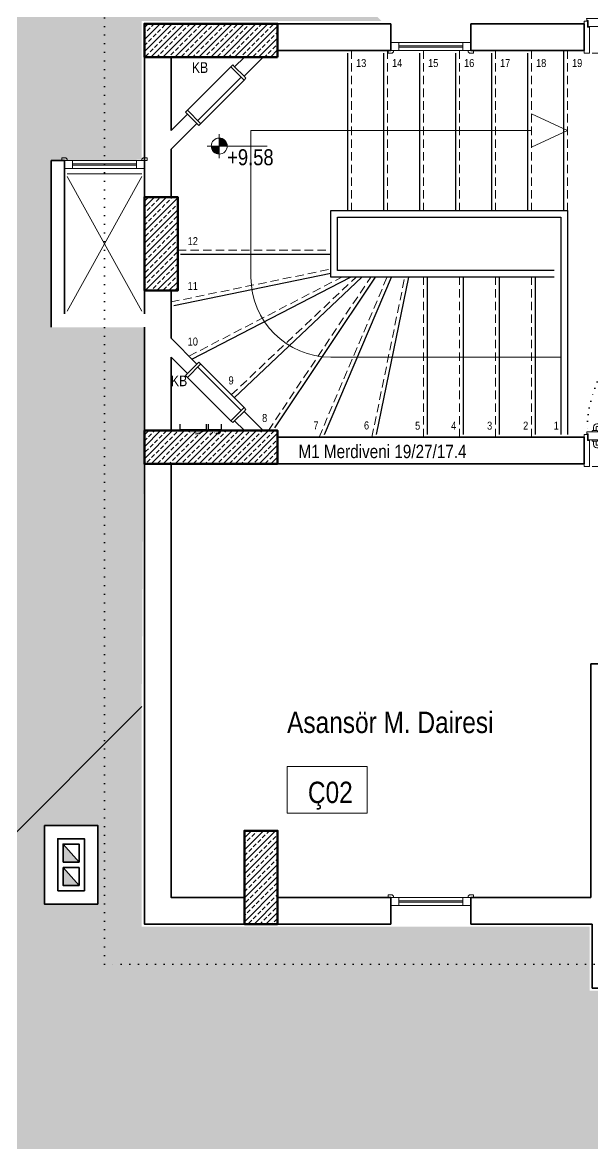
# Model space of a CAD drawing. Header units: millimetres. Extents: x 1811019 to 3717122, y -501178 to -243171.
# Drawn here: x 1869296 to 1869724, y -245666 to -244825 of the extents above; entities that cross this region are included whole.
import ezdxf
from ezdxf.enums import TextEntityAlignment as Align

# ---------------------------------------------------------------- set-up
doc = ezdxf.new("R2010")
doc.units = ezdxf.units.MM
for name, pattern in [('DOT', [0.25, 0, -0.25]), ('izdüşüm arka', [3.175, 0, -3.175]), ('izdüşüm ön', [9.525, 6.35, -3.175])]:
    doc.linetypes.add(name, pattern=pattern)
for name, color, linetype, lineweight in [('a_ba', 6, 'Continuous', 50), ('a_doğrama', 251, 'Continuous', 20), ('a_duvar', 255, 'Continuous', 35), ('a_görünüş', 32, 'Continuous', 25), ('a_görünüş_ince', 8, 'Continuous', 20), ('a_hatch_ba', 252, 'Continuous', 13), ('a_hatch_misc', 251, 'Continuous', 15), ('a_izdüşüm_arka', 255, 'izdüşüm arka', 30), ('a_izdüşüm_ön', 6, 'izdüşüm ön', 9), ('a_not_kot', 251, 'Continuous', 13), ('a_not_mahal', 253, 'Continuous', 5), ('a_not_misc', 144, 'Continuous', 5), ('a_not_text', 7, 'Continuous', 13)]:
    doc.layers.add(name, color=color, linetype=linetype, lineweight=lineweight)
for name, color, linetype in [('Kuvvetli Akım Tavası', 2, 'Continuous'), ('Text Layer', 4, 'Continuous'), ('Zayıf Akım Tavası', 3, 'Continuous')]:
    doc.layers.add(name, color=color, linetype=linetype)
doc.styles.get("Standard").update_dxf_attribs({"font": 'ARIALN.TTF'})

# ---------------------------------------------------------------- blocks, each defined once
blk = doc.blocks.new('baca_şönt')
at = {"layer": 'a_duvar'}
h = blk.add_hatch(color=256, dxfattribs=at)
h.dxf.hatch_style = 1
h.paths.add_polyline_path([(21.5, -5), (21.5, -17), (35, -17)])
h.paths.add_polyline_path([(4, -5), (4, -17), (17.5, -17)])
for p, q in [((4, -5), (17.5, -17)), ((17.5, -5), (17.5, -17)), ((21.5, -5), (21.5, -17)), ((21.5, -5), (35, -17))]:
    blk.add_line(p, q, dxfattribs=at)
blk.add_lwpolyline([(0, -21), (39, -21), (39, -1), (0, -1)], close=True, dxfattribs=at)
for points in [[(17.5, -5), (4, -5), (4, -17), (17.5, -17)], [(21.5, -17), (35, -17), (35, -5), (21.5, -5)]]:
    blk.add_lwpolyline(points, dxfattribs=at)
blk = doc.blocks.new('K1')
at = {"layer": 'a_doğrama', "color": 251}
for points in [[(-17.5, -2.5), (-22, -2.5), (-22, 0), (2, 0), (2, -4), (-17.5, -4), (-17.5, -2.5)], [(-27.5, -93.1), (-25, -93.1)], [(-17.5, -97.5), (-22, -97.5), (-22, -100), (2, -100), (2, -96), (-17.5, -96), (-17.5, -97.5)], [(-14.5, -93.1), (-17, -93.1)]]:
    blk.add_lwpolyline(points, dxfattribs=at)
blk.add_lwpolyline([(-18, -14), (-18, -4), (-18, -3), (-22.5, -3), (-22.5, -2.5), (-22.5, -2), (-24, -2), (-24, -2.5), (-24, -12.5), (-24, -88), (-24, -97.5), (-24, -98), (-22.5, -98), (-22.5, -97.5), (-22.5, -97), (-18, -97), (-18, -96), (-18, -86.5)], close=True, dxfattribs=at)
for points in [[(-25, -91.1), (-27.5, -91.1, -0.414214), (-28, -90.6), (-28, -82.1), (-30, -82.1), (-30, -90.6)], [(-17, -91.1), (-14.5, -91.1, 0.414214), (-14, -90.6), (-14, -82.1), (-12, -82.1), (-12, -90.6)], [(-24, -94.1), (-24.5, -94.1, -0.414214), (-25, -93.6), (-25, -90.6, -0.414214), (-24.5, -90.1), (-24, -90.1)], [(-18, -94.1), (-17.5, -94.1, 0.414214), (-17, -93.6), (-17, -90.6, 0.414214), (-17.5, -90.1), (-18, -90.1)]]:
    blk.add_lwpolyline(points, format="xyb", dxfattribs=at)
for centre, start, end in [((-27.5, -90.6), 180, 270), ((-14.5, -90.6), 270, 0)]:
    blk.add_arc(centre, 2.5, start, end, dxfattribs=at)
at = {"layer": 'a_görünüş_ince', "color": 251}
blk.add_line((2, -6), (2, -94), dxfattribs=at)
at = {"layer": 'a_izdüşüm_arka', "color": 251, "linetype": 'DOT', "ltscale": 20}
blk.add_line((-24, -2), (-120, -2), dxfattribs=at)
blk.add_arc((-24, -2), 96, 180, 270, dxfattribs=at)
blk = doc.blocks.new('M1')
at = {"layer": 'a_doğrama', "linetype": 'Continuous'}
for p, q in [((-24, 6), (-30, 6)), ((-30, 0), (-30, 6)), ((-24, 0), (-30, 0)), ((-24, 0), (-24, 6)), ((30, 6), (24, 6)), ((24, 6), (24, 0)), ((30, 0), (30, 6)), ((30, 0), (24, 0))]:
    blk.add_line(p, q, dxfattribs=at)
at = {"layer": 'a_doğrama'}
for p, q in [((24, 3.5), (-24, 3.5)), ((24, 2.5), (-24, 2.5))]:
    blk.add_line(p, q, dxfattribs=at)
for points in [[(-28, -1), (-28, 0), (-32, 0), (-32, -2), (-29, -2)], [(28, -1), (28, 0), (32, 0), (32, -2), (29, -2)]]:
    blk.add_lwpolyline(points, close=True, dxfattribs=at)
at = {"layer": 'a_görünüş_ince'}
for p, q in [((24, 6), (-24, 6)), ((-24, 0), (24, 0))]:
    blk.add_line(p, q, dxfattribs=at)
blk = doc.blocks.new('sembol_kot')
at = {"layer": 'a_not_kot'}
for points in [[(0, 10), (0, 0), (10, 0, 0.414214)], [(0, 0), (-10, 0, 0.414214), (0, -10)]]:
    blk.add_hatch(color=256, dxfattribs=at).paths.add_polyline_path(points)
for p, q in [((0, 15), (0, -15)), ((-15, 0), (60, 0))]:
    blk.add_line(p, q, dxfattribs=at)
blk.add_circle((0, 0), 10, dxfattribs=at)
blk = doc.blocks.new('kb')
at = {"layer": 'a_doğrama'}
blk.add_line((10.91, -41.26), (12.32, -42.68), dxfattribs=at)
for points in [[(44.85, -7.32), (46.26, -5.91)], [(44.85, -7.32), (54.75, -17.22)], [(47.68, -7.32), (46.26, -5.91)], [(52.63, -15.1), (20.1, -47.63)], [(54.75, -14.39), (56.16, -15.81)], [(56.16, -15.81), (54.75, -17.22)], [(54.75, -17.22), (20.81, -51.16)], [(10.91, -41.26), (12.32, -39.85)], [(10.91, -41.26), (20.81, -51.16)], [(12.32, -39.85), (22.22, -49.75)]]:
    blk.add_lwpolyline(points, dxfattribs=at)
at = {"layer": 'a_duvar'}
for points in [[(55, 0), (47.68, -7.32)], [(69.14, 0), (54.75, -14.39)], [(47.68, -7.32), (54.75, -14.39)], [(12.32, -42.68), (0, -55)], [(19.39, -49.75), (0, -69.14)], [(12.32, -42.68), (19.39, -49.75)]]:
    blk.add_lwpolyline(points, dxfattribs=at)
at = {"layer": 'a_görünüş_ince'}
blk.add_lwpolyline([(44.85, -7.32), (12.32, -39.85)], dxfattribs=at)

msp = doc.modelspace()

# ---------------------------------------------------------------- hatches: boundary and pattern name
at = {"layer": 'a_hatch_misc', "ltscale": 10}
h = msp.add_hatch(dxfattribs=at)
h.set_pattern_fill('AR-RSHKE', color=256, scale=0.15, angle=270)
h.set_pattern_definition([(270, (-86834.217, -600), (45.72, -97.155), [22.86, -19.05, 26.67, -11.43, 34.29, -15.24]), (270, (-86832.312, -622.86), (45.72, -97.155), [19.05, -72.39, 15.24, -22.86]), (270, (-86837.075, -668.58), (45.72, -97.155), [11.43, -118.11]), (0, (-86834.217, -600), (45.72, 32.385), [43.815, -139.065]), (0, (-86834.217, -622.86), (45.72, 32.385), [42.8625, -140.0175]), (0, (-86834.217, -641.91), (45.72, 32.385), [40.005, -142.875]), (0, (-86837.075, -668.58), (45.72, 32.385), [43.815, -139.065]), (0, (-86837.075, -680.01), (45.72, 32.385), [43.815, -139.065]), (0, (-86834.217, -714.3), (45.72, 32.385), [41.91, -140.97])])
h.paths.add_polyline_path([(1869387.71, -245053.76), (1869317.71, -245053.76), (1869317.71, -244928.76), (1869385.71, -244928.26), (1869385.71, -244824.26), (1869565.71, -244824.26), (1868522.71, -243781.26), (1868522.71, -246201.26), (1869385.71, -245338.26)])
h.paths.add_polyline_path([(1869133.71, -245032.76), (1869133.71, -244988.76), (1869114.71, -244988.76), (1869114.71, -244949.76), (1869172.71, -244949.76), (1869172.71, -244988.76), (1869172.71, -245032.76)], flags=16)
h.paths.add_polyline_path([(1868776.71, -245491.26), (1868776.71, -245530.26), (1868737.71, -245530.26), (1868737.71, -245491.26)], flags=16)
h.paths.add_polyline_path([(1868777.71, -244555.26), (1868737.71, -244555.26), (1868737.71, -244496.26), (1868777.71, -244496.26)], flags=16)
h = msp.add_hatch(dxfattribs=at)
h.set_pattern_fill('AR-RSHKE', color=256, scale=0.15)
h.set_pattern_definition([(0, (-86834.217, -600), (97.155, 45.72), [22.86, -19.05, 26.67, -11.43, 34.29, -15.24]), (0, (-86811.357, -598.095), (97.155, 45.72), [19.05, -72.39, 15.24, -22.86]), (0, (-86765.637, -602.858), (97.155, 45.72), [11.43, -118.11]), (90, (-86834.217, -600), (-32.385, 45.72), [43.815, -139.065]), (90, (-86811.357, -600), (-32.385, 45.72), [42.8625, -140.0175]), (90, (-86792.307, -600), (-32.385, 45.72), [40.005, -142.875]), (90, (-86765.637, -602.858), (-32.385, 45.72), [43.815, -139.065]), (90, (-86754.207, -602.858), (-32.385, 45.72), [43.815, -139.065]), (90, (-86719.917, -600), (-32.385, 45.72), [41.91, -140.97])])
h.paths.add_polyline_path([(1870064.71, -245263.26), (1870064.71, -245503.26), (1869803.71, -245503.26), (1869803.71, -245551.26), (1869721.71, -245551.26), (1869721.71, -245503.26), (1869385.71, -245503.26), (1869385.71, -245338.26), (1868522.71, -246201.26), (1871002.71, -246201.26)])
h.paths.add_polyline_path([(1870172.71, -245486.26), (1870172.71, -245427.26), (1870212.71, -245427.26), (1870212.71, -245486.26)], flags=16)
h.paths.add_polyline_path([(1869352.71, -245486.26), (1869312.71, -245486.26), (1869312.71, -245427.26), (1869352.71, -245427.26)], flags=16)

# ---------------------------------------------------------------- linework, layer by layer
at = {"layer": 'a_ba', "color": 253}
for points in [[(1869487.71, -244851.26), (1869487.71, -244826.26), (1869387.71, -244826.26), (1869387.71, -244851.26)], [(1869387.71, -245026.26), (1869412.71, -245026.26), (1869412.71, -244956.26), (1869387.71, -244956.26)], [(1869487.71, -245156.26), (1869487.71, -245131.26), (1869387.71, -245131.26), (1869387.71, -245156.26)], [(1869462.71, -245501.26), (1869487.71, -245501.26), (1869487.71, -245431.26), (1869462.71, -245431.26)]]:
    msp.add_lwpolyline(points, close=True, dxfattribs=at)
at = {"layer": 'a_duvar'}
for p, q in [((1869407.71, -244906.26), (1869407.71, -244851.26)), ((1869407.71, -244956.26), (1869407.71, -244920.4)), ((1869317.71, -245053.76), (1869317.71, -244928.76)), ((1869327.71, -245043.76), (1869327.71, -244928.76)), ((1869407.71, -245062.12), (1869407.71, -245026.26)), ((1869407.71, -245131.26), (1869407.71, -245076.26)), ((1869717.71, -245136.26), (1869487.71, -245136.26)), ((1869387.71, -245156.26), (1869717.71, -245156.26)), ((1869722.71, -245306.26), (1869722.71, -245481.26)), ((1869722.71, -245306.26), (1869802.71, -245306.26))]:
    msp.add_line(p, q, dxfattribs=at)
for points in [[(1869487.71, -244826.26), (1869572.71, -244826.26)], [(1869572.71, -244826.26), (1869572.69, -244846.26)], [(1869632.71, -244826.26), (1869632.69, -244846.26)], [(1869632.71, -244826.26), (1869717.71, -244826.26)], [(1869717.71, -244826.26), (1869717.71, -244846.26)], [(1869387.71, -244956.26), (1869387.71, -244851.26)], [(1869407.71, -244906.26), (1869407.71, -244851.26)], [(1869487.71, -244846.26), (1869572.69, -244846.26)], [(1869632.69, -244846.26), (1869717.71, -244846.26)], [(1869407.71, -244956.26), (1869407.71, -244920.4)], [(1869317.71, -244928.76), (1869327.71, -244928.76)], [(1869387.71, -245043.76), (1869387.71, -245026.26)], [(1869407.71, -245062.12), (1869407.71, -245026.26)], [(1869387.71, -245131.26), (1869387.71, -245053.76)], [(1869407.71, -245131.26), (1869407.71, -245076.26)], [(1869717.71, -245136.26), (1869717.71, -245156.26)], [(1869462.71, -245501.26), (1869387.71, -245501.26), (1869387.71, -245156.26)], [(1869462.71, -245481.26), (1869407.71, -245481.26), (1869407.71, -245156.26)], [(1869572.71, -245481.26), (1869487.71, -245481.26)], [(1869572.71, -245481.26), (1869572.69, -245501.26)], [(1869632.71, -245481.26), (1869632.69, -245501.26)], [(1869722.71, -245481.26), (1869632.71, -245481.26)], [(1869572.69, -245501.26), (1869487.71, -245501.26)], [(1869723.71, -245501.26), (1869632.69, -245501.26)], [(1869801.71, -245501.26), (1869801.71, -245549.26), (1869723.71, -245549.26), (1869723.71, -245501.26)]]:
    msp.add_lwpolyline(points, dxfattribs=at)
msp.add_lwpolyline([(1869312.71, -245427.26), (1869352.71, -245427.26), (1869352.71, -245486.26), (1869312.71, -245486.26)], close=True, dxfattribs=at)
at = {"layer": 'a_görünüş', "color": 251}
for p, q in [((1869540.21, -244848.26), (1869540.21, -244966.26)), ((1869567.21, -244848.26), (1869567.21, -244966.26)), ((1869594.21, -244848.26), (1869594.21, -244966.26)), ((1869621.21, -244848.26), (1869621.21, -244966.26)), ((1869648.21, -244848.26), (1869648.21, -244966.26)), ((1869675.21, -244848.26), (1869675.21, -244966.26)), ((1869699.71, -244846.26), (1869705.21, -244846.26)), ((1869702.21, -244846.26), (1869702.21, -244966.26)), ((1869527.71, -245016.26), (1869527.71, -244966.26)), ((1869527.71, -244966.26), (1869567.21, -244966.26)), ((1869543.21, -244966.26), (1869705.21, -244966.26)), ((1869532.71, -245011.26), (1869532.71, -244971.26)), ((1869532.71, -244971.26), (1869700.21, -244971.26)), ((1869414.71, -244999.01), (1869527.71, -244999.01)), ((1869695.21, -245011.26), (1869532.71, -245011.26)), ((1869409.71, -245037.51), (1869527.71, -245013.25)), ((1869423.33, -245077.74), (1869542.31, -245016.26)), ((1869455.05, -245106.63), (1869550.86, -245016.26)), ((1869485.7, -245129.26), (1869561.11, -245016.26)), ((1869522.86, -245134.26), (1869573.05, -245016.26)), ((1869695.21, -245016.26), (1869527.71, -245016.26)), ((1869561.88, -245134.26), (1869586.1, -245016.26)), ((1869600.21, -245134.26), (1869600.21, -245016.26)), ((1869627.21, -245134.26), (1869627.21, -245016.26)), ((1869654.21, -245134.26), (1869654.21, -245016.26)), ((1869681.21, -245134.26), (1869681.21, -245016.26)), ((1869385.71, -245338.26), (1868522.71, -246201.26))]:
    msp.add_line(p, q, dxfattribs=at)
for points in [[(1869705.21, -244966.26), (1869705.21, -245134.26)], [(1869700.21, -244971.26), (1869700.21, -245134.26)]]:
    msp.add_lwpolyline(points, dxfattribs=at)
at = {"layer": 'a_görünüş_ince'}
msp.add_lwpolyline([(1869329.71, -244938.76), (1869385.71, -244938.76)], dxfattribs=at)
at = {"layer": 'a_hatch_ba', "linetype": 'Continuous'}
for p, q in [((1869387.71, -244829.19), (1869390.64, -244826.26)), ((1869387.71, -244838.17), (1869399.62, -244826.26)), ((1869387.71, -244847.15), (1869408.6, -244826.26)), ((1869392.58, -244851.26), (1869417.58, -244826.26)), ((1869393.1, -244828.29), (1869395.13, -244826.26)), ((1869401.56, -244851.26), (1869426.56, -244826.26)), ((1869410.54, -244851.26), (1869435.54, -244826.26)), ((1869412.18, -244827.17), (1869413.09, -244826.26)), ((1869419.52, -244851.26), (1869444.52, -244826.26)), ((1869420.04, -244828.29), (1869422.07, -244826.26)), ((1869428.5, -244851.26), (1869453.5, -244826.26)), ((1869437.48, -244851.26), (1869462.48, -244826.26)), ((1869439.12, -244827.17), (1869440.03, -244826.26)), ((1869446.46, -244851.26), (1869471.46, -244826.26)), ((1869446.98, -244828.29), (1869449.01, -244826.26)), ((1869455.44, -244851.26), (1869480.44, -244826.26)), ((1869466.06, -244827.17), (1869466.97, -244826.26)), ((1869473.92, -244828.29), (1869475.95, -244826.26)), ((1869387.71, -244833.68), (1869388.61, -244832.78)), ((1869389.73, -244831.66), (1869391.98, -244829.42)), ((1869394.22, -244836.15), (1869396.47, -244833.91)), ((1869397.59, -244832.78), (1869399.83, -244830.54)), ((1869400.96, -244829.42), (1869403.2, -244827.17)), ((1869402.08, -244837.27), (1869404.32, -244835.03)), ((1869405.45, -244833.91), (1869407.69, -244831.66)), ((1869408.81, -244830.54), (1869411.06, -244828.29)), ((1869413.3, -244835.03), (1869415.55, -244832.78)), ((1869416.67, -244831.66), (1869418.92, -244829.42)), ((1869421.16, -244836.15), (1869423.41, -244833.91)), ((1869424.53, -244832.78), (1869426.77, -244830.54)), ((1869427.9, -244829.42), (1869430.14, -244827.17)), ((1869429.02, -244837.27), (1869431.26, -244835.03)), ((1869432.39, -244833.91), (1869434.63, -244831.66)), ((1869435.75, -244830.54), (1869438, -244828.29)), ((1869440.24, -244835.03), (1869442.49, -244832.78)), ((1869443.61, -244831.66), (1869445.86, -244829.42)), ((1869448.1, -244836.15), (1869450.35, -244833.91)), ((1869451.47, -244832.78), (1869453.71, -244830.54)), ((1869454.84, -244829.42), (1869457.08, -244827.17)), ((1869455.96, -244837.27), (1869458.2, -244835.03)), ((1869459.33, -244833.91), (1869461.57, -244831.66)), ((1869462.69, -244830.54), (1869464.94, -244828.29)), ((1869464.42, -244851.26), (1869487.71, -244827.97)), ((1869467.19, -244835.03), (1869469.43, -244832.78)), ((1869470.55, -244831.66), (1869472.8, -244829.42)), ((1869475.04, -244836.15), (1869477.29, -244833.91)), ((1869478.41, -244832.78), (1869480.66, -244830.54)), ((1869481.78, -244829.42), (1869484.02, -244827.17)), ((1869482.9, -244837.27), (1869485.15, -244835.03)), ((1869486.27, -244833.91), (1869487.71, -244832.46)), ((1869387.71, -244842.66), (1869389.73, -244840.64)), ((1869390.85, -244839.52), (1869393.1, -244837.27)), ((1869395.34, -244844.01), (1869397.59, -244841.76)), ((1869398.71, -244840.64), (1869400.96, -244838.4)), ((1869403.2, -244845.13), (1869405.45, -244842.89)), ((1869406.57, -244841.76), (1869408.81, -244839.52)), ((1869409.94, -244838.4), (1869412.18, -244836.15)), ((1869414.43, -244842.89), (1869416.67, -244840.64)), ((1869417.79, -244839.52), (1869420.04, -244837.27)), ((1869422.28, -244844.01), (1869424.53, -244841.76)), ((1869425.65, -244840.64), (1869427.9, -244838.4)), ((1869430.14, -244845.13), (1869432.39, -244842.89)), ((1869433.51, -244841.76), (1869435.75, -244839.52)), ((1869436.88, -244838.4), (1869439.12, -244836.15)), ((1869441.37, -244842.89), (1869443.61, -244840.64)), ((1869444.73, -244839.52), (1869446.98, -244837.27)), ((1869449.22, -244844.01), (1869451.47, -244841.76)), ((1869452.59, -244840.64), (1869454.84, -244838.4)), ((1869457.08, -244845.13), (1869459.33, -244842.89)), ((1869460.45, -244841.76), (1869462.69, -244839.52)), ((1869463.82, -244838.4), (1869466.06, -244836.15)), ((1869468.31, -244842.89), (1869470.55, -244840.64)), ((1869471.68, -244839.52), (1869473.92, -244837.27)), ((1869473.4, -244851.26), (1869487.71, -244836.95)), ((1869476.17, -244844.01), (1869478.41, -244841.76)), ((1869479.53, -244840.64), (1869481.78, -244838.4)), ((1869484.02, -244845.13), (1869486.27, -244842.89)), ((1869487.39, -244841.76), (1869487.71, -244841.44)), ((1869388.61, -244850.74), (1869390.85, -244848.5)), ((1869391.98, -244847.38), (1869394.22, -244845.13)), ((1869397.07, -244851.26), (1869398.71, -244849.62)), ((1869399.83, -244848.5), (1869402.08, -244846.25)), ((1869406.05, -244851.26), (1869406.57, -244850.74)), ((1869407.69, -244849.62), (1869409.94, -244847.38)), ((1869411.06, -244846.25), (1869413.3, -244844.01)), ((1869415.55, -244850.74), (1869417.79, -244848.5)), ((1869418.92, -244847.38), (1869421.16, -244845.13)), ((1869424.01, -244851.26), (1869425.65, -244849.62)), ((1869426.77, -244848.5), (1869429.02, -244846.25)), ((1869432.99, -244851.26), (1869433.51, -244850.74)), ((1869434.63, -244849.62), (1869436.88, -244847.38)), ((1869438, -244846.25), (1869440.24, -244844.01)), ((1869442.49, -244850.74), (1869444.73, -244848.5)), ((1869445.86, -244847.38), (1869448.1, -244845.13)), ((1869450.95, -244851.26), (1869452.59, -244849.62)), ((1869453.71, -244848.5), (1869455.96, -244846.25)), ((1869459.93, -244851.26), (1869460.45, -244850.74)), ((1869461.57, -244849.62), (1869463.82, -244847.38)), ((1869464.94, -244846.25), (1869467.19, -244844.01)), ((1869469.43, -244850.74), (1869471.68, -244848.5)), ((1869472.8, -244847.38), (1869475.04, -244845.13)), ((1869477.89, -244851.26), (1869479.53, -244849.62)), ((1869480.66, -244848.5), (1869482.9, -244846.25)), ((1869482.38, -244851.26), (1869487.71, -244845.93)), ((1869486.87, -244851.26), (1869487.39, -244850.74)), ((1869387.71, -244963.9), (1869395.34, -244956.26)), ((1869387.71, -244972.88), (1869404.32, -244956.26)), ((1869387.71, -244981.86), (1869412.71, -244956.86)), ((1869388.61, -244958.51), (1869390.85, -244956.26)), ((1869393.1, -244963), (1869395.34, -244960.75)), ((1869396.47, -244959.63), (1869398.71, -244957.39)), ((1869399.83, -244956.26), (1869399.83, -244956.26)), ((1869404.32, -244960.75), (1869406.57, -244958.51)), ((1869407.69, -244957.39), (1869408.82, -244956.26)), ((1869412.18, -244961.88), (1869412.71, -244961.35)), ((1869387.71, -244990.84), (1869412.71, -244965.84)), ((1869387.71, -244968.39), (1869388.61, -244967.49)), ((1869389.73, -244966.37), (1869391.98, -244964.12)), ((1869394.22, -244970.86), (1869396.47, -244968.61)), ((1869397.59, -244967.49), (1869399.83, -244965.24)), ((1869400.96, -244964.12), (1869403.2, -244961.88)), ((1869402.08, -244971.98), (1869404.32, -244969.73)), ((1869405.45, -244968.61), (1869407.69, -244966.37)), ((1869408.81, -244965.24), (1869411.06, -244963)), ((1869387.71, -244999.82), (1869412.71, -244974.82)), ((1869387.71, -244977.37), (1869389.73, -244975.35)), ((1869390.85, -244974.22), (1869393.1, -244971.98)), ((1869395.34, -244978.71), (1869397.59, -244976.47)), ((1869398.71, -244975.35), (1869400.96, -244973.1)), ((1869403.2, -244979.84), (1869405.45, -244977.59)), ((1869406.57, -244976.47), (1869408.81, -244974.22)), ((1869409.94, -244973.1), (1869412.18, -244970.86)), ((1869387.71, -245008.8), (1869412.71, -244983.8)), ((1869388.61, -244985.45), (1869390.85, -244983.2)), ((1869391.98, -244982.08), (1869394.22, -244979.84)), ((1869396.47, -244986.57), (1869398.71, -244984.33)), ((1869399.83, -244983.2), (1869402.08, -244980.96)), ((1869404.32, -244987.69), (1869406.57, -244985.45)), ((1869407.69, -244984.33), (1869409.94, -244982.08)), ((1869411.06, -244980.96), (1869412.71, -244979.31)), ((1869387.71, -245017.78), (1869412.71, -244992.78)), ((1869387.71, -244995.33), (1869388.61, -244994.43)), ((1869389.73, -244993.31), (1869391.98, -244991.06)), ((1869393.1, -244989.94), (1869395.34, -244987.69)), ((1869397.59, -244994.43), (1869399.83, -244992.18)), ((1869400.96, -244991.06), (1869403.2, -244988.82)), ((1869405.45, -244995.55), (1869407.69, -244993.31)), ((1869408.81, -244992.18), (1869411.06, -244989.94)), ((1869412.18, -244988.82), (1869412.71, -244988.29)), ((1869387.71, -245004.31), (1869389.73, -245002.29)), ((1869388.21, -245026.26), (1869412.71, -245001.76)), ((1869390.85, -245001.16), (1869393.1, -244998.92)), ((1869394.22, -244997.8), (1869396.47, -244995.55)), ((1869395.34, -245005.65), (1869397.59, -245003.41)), ((1869398.71, -245002.29), (1869400.96, -245000.04)), ((1869402.08, -244998.92), (1869404.32, -244996.67)), ((1869406.57, -245003.41), (1869408.81, -245001.16)), ((1869409.94, -245000.04), (1869412.18, -244997.8)), ((1869388.61, -245012.39), (1869390.85, -245010.14)), ((1869391.98, -245009.02), (1869394.22, -245006.78)), ((1869396.47, -245013.51), (1869398.71, -245011.27)), ((1869397.19, -245026.26), (1869412.71, -245010.74)), ((1869399.83, -245010.14), (1869402.08, -245007.9)), ((1869403.2, -245006.78), (1869405.45, -245004.53)), ((1869407.69, -245011.27), (1869409.94, -245009.02)), ((1869411.06, -245007.9), (1869412.71, -245006.25)), ((1869389.73, -245020.25), (1869391.98, -245018)), ((1869393.1, -245016.88), (1869395.34, -245014.63)), ((1869397.59, -245021.37), (1869399.83, -245019.12)), ((1869400.96, -245018), (1869403.2, -245015.76)), ((1869404.32, -245014.63), (1869406.57, -245012.39)), ((1869405.45, -245022.49), (1869407.69, -245020.25)), ((1869406.17, -245026.26), (1869412.71, -245019.72)), ((1869408.81, -245019.12), (1869411.06, -245016.88)), ((1869412.18, -245015.76), (1869412.71, -245015.23)), ((1869387.71, -245022.27), (1869388.61, -245021.37)), ((1869392.7, -245026.26), (1869393.1, -245025.86)), ((1869394.22, -245024.74), (1869396.47, -245022.49)), ((1869402.08, -245025.86), (1869404.32, -245023.61)), ((1869410.66, -245026.26), (1869412.18, -245024.74)), ((1869387.71, -245134.52), (1869390.97, -245131.26)), ((1869387.71, -245143.5), (1869399.95, -245131.26)), ((1869387.71, -245152.48), (1869408.93, -245131.26)), ((1869387.71, -245139.01), (1869389.73, -245136.99)), ((1869390.85, -245135.87), (1869393.1, -245133.62)), ((1869392.91, -245156.26), (1869417.91, -245131.26)), ((1869394.22, -245132.5), (1869395.46, -245131.26)), ((1869398.71, -245136.99), (1869400.96, -245134.75)), ((1869401.89, -245156.26), (1869426.89, -245131.26)), ((1869402.08, -245133.62), (1869404.32, -245131.38)), ((1869406.57, -245138.11), (1869408.81, -245135.87)), ((1869409.94, -245134.75), (1869412.18, -245132.5)), ((1869410.87, -245156.26), (1869435.87, -245131.26)), ((1869413.3, -245131.38), (1869413.42, -245131.26)), ((1869414.43, -245139.24), (1869416.67, -245136.99)), ((1869417.79, -245135.87), (1869420.04, -245133.62)), ((1869419.85, -245156.26), (1869444.85, -245131.26)), ((1869421.16, -245132.5), (1869422.4, -245131.26)), ((1869425.65, -245136.99), (1869427.9, -245134.75)), ((1869428.83, -245156.26), (1869453.83, -245131.26)), ((1869429.02, -245133.62), (1869431.26, -245131.38)), ((1869433.51, -245138.11), (1869435.75, -245135.87)), ((1869436.88, -245134.75), (1869439.12, -245132.5)), ((1869437.81, -245156.26), (1869462.81, -245131.26)), ((1869440.24, -245131.38), (1869440.36, -245131.26)), ((1869441.37, -245139.24), (1869443.61, -245136.99)), ((1869444.73, -245135.87), (1869446.98, -245133.62)), ((1869446.79, -245156.26), (1869471.79, -245131.26)), ((1869448.1, -245132.5), (1869449.34, -245131.26)), ((1869452.59, -245136.99), (1869454.84, -245134.75)), ((1869455.77, -245156.26), (1869480.77, -245131.26)), ((1869455.96, -245133.62), (1869458.2, -245131.38)), ((1869460.45, -245138.11), (1869462.69, -245135.87)), ((1869463.82, -245134.75), (1869466.06, -245132.5)), ((1869464.75, -245156.26), (1869487.71, -245133.3)), ((1869467.19, -245131.38), (1869467.3, -245131.26)), ((1869468.31, -245139.24), (1869470.55, -245136.99)), ((1869471.68, -245135.87), (1869473.92, -245133.62)), ((1869475.04, -245132.5), (1869476.28, -245131.26)), ((1869479.53, -245136.99), (1869481.78, -245134.75)), ((1869482.9, -245133.62), (1869485.15, -245131.38)), ((1869487.39, -245138.11), (1869487.71, -245137.79)), ((1869388.61, -245147.09), (1869390.85, -245144.85)), ((1869391.98, -245143.73), (1869394.22, -245141.48)), ((1869395.34, -245140.36), (1869397.59, -245138.11)), ((1869396.47, -245148.22), (1869398.71, -245145.97)), ((1869399.83, -245144.85), (1869402.08, -245142.6)), ((1869403.2, -245141.48), (1869405.45, -245139.24)), ((1869407.69, -245145.97), (1869409.94, -245143.73)), ((1869411.06, -245142.6), (1869413.3, -245140.36)), ((1869415.55, -245147.09), (1869417.79, -245144.85)), ((1869418.92, -245143.73), (1869421.16, -245141.48)), ((1869422.28, -245140.36), (1869424.53, -245138.11)), ((1869423.41, -245148.22), (1869425.65, -245145.97)), ((1869426.77, -245144.85), (1869429.02, -245142.6)), ((1869430.14, -245141.48), (1869432.39, -245139.24)), ((1869434.63, -245145.97), (1869436.88, -245143.73)), ((1869438, -245142.6), (1869440.24, -245140.36)), ((1869442.49, -245147.09), (1869444.73, -245144.85)), ((1869445.86, -245143.73), (1869448.1, -245141.48)), ((1869449.22, -245140.36), (1869451.47, -245138.11)), ((1869450.35, -245148.22), (1869452.59, -245145.97)), ((1869453.71, -245144.85), (1869455.96, -245142.6)), ((1869457.08, -245141.48), (1869459.33, -245139.24)), ((1869461.57, -245145.97), (1869463.82, -245143.73)), ((1869464.94, -245142.6), (1869467.19, -245140.36)), ((1869469.43, -245147.09), (1869471.68, -245144.85)), ((1869472.8, -245143.73), (1869475.04, -245141.48)), ((1869473.73, -245156.26), (1869487.71, -245142.28)), ((1869476.17, -245140.36), (1869478.41, -245138.11)), ((1869477.29, -245148.22), (1869479.53, -245145.97)), ((1869480.66, -245144.85), (1869482.9, -245142.6)), ((1869484.02, -245141.48), (1869486.27, -245139.24)), ((1869389.73, -245154.95), (1869391.98, -245152.71)), ((1869393.1, -245151.58), (1869395.34, -245149.34)), ((1869397.59, -245156.07), (1869399.83, -245153.83)), ((1869400.96, -245152.71), (1869403.2, -245150.46)), ((1869404.32, -245149.34), (1869406.57, -245147.09)), ((1869408.81, -245153.83), (1869411.06, -245151.58)), ((1869412.18, -245150.46), (1869414.43, -245148.22)), ((1869416.67, -245154.95), (1869418.92, -245152.71)), ((1869420.04, -245151.58), (1869422.28, -245149.34)), ((1869424.53, -245156.07), (1869426.77, -245153.83)), ((1869427.9, -245152.71), (1869430.14, -245150.46)), ((1869431.26, -245149.34), (1869433.51, -245147.09)), ((1869435.75, -245153.83), (1869438, -245151.58)), ((1869439.12, -245150.46), (1869441.37, -245148.22)), ((1869443.61, -245154.95), (1869445.86, -245152.71)), ((1869446.98, -245151.58), (1869449.22, -245149.34)), ((1869451.47, -245156.07), (1869453.71, -245153.83)), ((1869454.84, -245152.71), (1869457.08, -245150.46)), ((1869458.2, -245149.34), (1869460.45, -245147.09)), ((1869462.69, -245153.83), (1869464.94, -245151.58)), ((1869466.06, -245150.46), (1869468.31, -245148.22)), ((1869470.55, -245154.95), (1869472.8, -245152.71)), ((1869473.92, -245151.58), (1869476.17, -245149.34)), ((1869478.41, -245156.07), (1869480.66, -245153.83)), ((1869481.78, -245152.71), (1869484.02, -245150.46)), ((1869482.71, -245156.26), (1869487.71, -245151.26)), ((1869485.15, -245149.34), (1869487.39, -245147.09)), ((1869388.42, -245156.26), (1869388.61, -245156.07)), ((1869406.38, -245156.26), (1869407.69, -245154.95)), ((1869415.36, -245156.26), (1869415.55, -245156.07)), ((1869433.32, -245156.26), (1869434.63, -245154.95)), ((1869442.3, -245156.26), (1869442.49, -245156.07)), ((1869460.26, -245156.26), (1869461.57, -245154.95)), ((1869469.24, -245156.26), (1869469.43, -245156.07)), ((1869487.2, -245156.26), (1869487.71, -245155.75)), ((1869462.71, -245436.69), (1869468.14, -245431.26)), ((1869462.71, -245445.67), (1869477.12, -245431.26)), ((1869462.71, -245454.65), (1869486.1, -245431.26)), ((1869471.68, -245432.22), (1869472.63, -245431.26)), ((1869479.53, -245433.34), (1869481.61, -245431.26)), ((1869462.71, -245463.63), (1869487.71, -245438.63)), ((1869462.71, -245441.18), (1869463.82, -245440.07)), ((1869464.94, -245438.95), (1869467.19, -245436.71)), ((1869468.31, -245435.58), (1869470.55, -245433.34)), ((1869472.8, -245440.07), (1869475.04, -245437.83)), ((1869476.17, -245436.71), (1869478.41, -245434.46)), ((1869480.66, -245441.2), (1869482.9, -245438.95)), ((1869484.02, -245437.83), (1869486.27, -245435.58)), ((1869487.39, -245434.46), (1869487.71, -245434.14)), ((1869462.71, -245472.61), (1869487.71, -245447.61)), ((1869462.71, -245450.16), (1869464.94, -245447.93)), ((1869466.06, -245446.81), (1869468.31, -245444.56)), ((1869469.43, -245443.44), (1869471.68, -245441.2)), ((1869470.55, -245451.3), (1869472.8, -245449.05)), ((1869473.92, -245447.93), (1869476.17, -245445.69)), ((1869477.29, -245444.56), (1869479.53, -245442.32)), ((1869481.78, -245449.05), (1869484.02, -245446.81)), ((1869485.15, -245445.69), (1869487.39, -245443.44)), ((1869462.71, -245481.59), (1869487.71, -245456.59)), ((1869463.82, -245458.03), (1869466.06, -245455.79)), ((1869467.19, -245454.67), (1869469.43, -245452.42)), ((1869471.68, -245459.16), (1869473.92, -245456.91)), ((1869475.04, -245455.79), (1869477.29, -245453.54)), ((1869478.41, -245452.42), (1869480.66, -245450.18)), ((1869482.9, -245456.91), (1869485.15, -245454.67)), ((1869486.27, -245453.54), (1869487.71, -245452.1)), ((1869462.71, -245490.57), (1869487.71, -245465.57)), ((1869464.94, -245465.89), (1869467.19, -245463.65)), ((1869468.31, -245462.52), (1869470.55, -245460.28)), ((1869472.8, -245467.01), (1869475.04, -245464.77)), ((1869476.17, -245463.65), (1869478.41, -245461.4)), ((1869479.53, -245460.28), (1869481.78, -245458.03)), ((1869480.66, -245468.14), (1869482.9, -245465.89)), ((1869484.02, -245464.77), (1869486.27, -245462.52)), ((1869487.39, -245461.4), (1869487.71, -245461.08)), ((1869462.71, -245468.12), (1869463.82, -245467.01)), ((1869466.06, -245473.75), (1869468.31, -245471.5)), ((1869469.43, -245470.38), (1869471.68, -245468.14)), ((1869473.92, -245474.87), (1869476.17, -245472.63)), ((1869477.29, -245471.5), (1869479.53, -245469.26)), ((1869481.78, -245475.99), (1869484.02, -245473.75)), ((1869485.15, -245472.63), (1869487.39, -245470.38)), ((1869462.71, -245499.55), (1869487.71, -245474.55)), ((1869462.71, -245477.1), (1869464.94, -245474.87)), ((1869467.19, -245481.61), (1869469.43, -245479.36)), ((1869470.55, -245478.24), (1869472.8, -245475.99)), ((1869475.04, -245482.73), (1869477.29, -245480.48)), ((1869478.41, -245479.36), (1869480.66, -245477.12)), ((1869482.9, -245483.85), (1869485.15, -245481.61)), ((1869486.27, -245480.48), (1869487.71, -245479.04)), ((1869463.82, -245484.98), (1869466.06, -245482.73)), ((1869464.94, -245492.83), (1869467.19, -245490.59)), ((1869468.31, -245489.47), (1869470.55, -245487.22)), ((1869469.98, -245501.26), (1869487.71, -245483.53)), ((1869471.68, -245486.1), (1869473.92, -245483.85)), ((1869476.17, -245490.59), (1869478.41, -245488.34)), ((1869479.53, -245487.22), (1869481.78, -245484.98)), ((1869484.02, -245491.71), (1869486.27, -245489.47)), ((1869487.39, -245488.34), (1869487.71, -245488.02)), ((1869462.71, -245495.06), (1869463.82, -245493.96)), ((1869466.06, -245500.69), (1869468.31, -245498.45)), ((1869469.43, -245497.32), (1869471.68, -245495.08)), ((1869472.8, -245493.96), (1869475.04, -245491.71)), ((1869477.29, -245498.45), (1869479.53, -245496.2)), ((1869478.96, -245501.26), (1869487.71, -245492.51)), ((1869480.66, -245495.08), (1869482.9, -245492.83)), ((1869485.15, -245499.57), (1869487.39, -245497.32)), ((1869474.47, -245501.26), (1869476.17, -245499.57)), ((1869483.45, -245501.26), (1869484.02, -245500.69))]:
    msp.add_line(p, q, dxfattribs=at)
at = {"layer": 'a_izdüşüm_arka', "ltscale": 2}
msp.add_lwpolyline([(1869357.71, -244796.26), (1870092.71, -244796.26), (1870092.71, -245531.26), (1869357.71, -245531.26)], close=True, dxfattribs=at)
at = {"layer": 'a_izdüşüm_ön', "color": 251}
for p, q in [((1869543.21, -244846.26), (1869543.21, -244966.26)), ((1869570.21, -244846.26), (1869570.21, -244966.26)), ((1869597.21, -244846.26), (1869597.21, -244966.26)), ((1869624.21, -244846.26), (1869624.21, -244966.26)), ((1869651.21, -244846.26), (1869651.21, -244966.26)), ((1869678.21, -244846.26), (1869678.21, -244966.26)), ((1869705.21, -244846.26), (1869705.21, -244966.26)), ((1869412.71, -244996.01), (1869527.71, -244996.01)), ((1869407.71, -245034.86), (1869527.71, -245010.18)), ((1869421.11, -245075.52), (1869535.78, -245016.26)), ((1869452.93, -245104.51), (1869546.48, -245016.26)), ((1869480.76, -245131.26), (1869557.5, -245016.26)), ((1869518.75, -245136.26), (1869569.79, -245016.26)), ((1869558.41, -245136.26), (1869583.04, -245016.26)), ((1869597.21, -245136.26), (1869597.21, -245016.26)), ((1869624.21, -245136.26), (1869624.21, -245016.26)), ((1869651.21, -245136.26), (1869651.21, -245016.26)), ((1869678.21, -245136.26), (1869678.21, -245016.26))]:
    msp.add_line(p, q, dxfattribs=at)
at = {"layer": 'a_not_mahal'}
msp.add_lwpolyline([(1869554.78, -245383.04), (1869494.78, -245383.04), (1869494.78, -245418.04), (1869554.78, -245418.04)], close=True, dxfattribs=at)
at = {"layer": 'a_not_misc'}
for p, q in [((1869467.71, -244906.26), (1869575.69, -244906.26)), ((1869467.71, -245016.26), (1869467.71, -244906.26)), ((1869575.69, -244906.26), (1869678.21, -244906.26)), ((1869700.21, -245076.26), (1869527.71, -245076.26))]:
    msp.add_line(p, q, dxfattribs=at)
for points in [[(1869705.21, -244906.26), (1869678.21, -244893.76)], [(1869705.21, -244906.26), (1869678.21, -244918.76)], [(1869385.71, -244940.76), (1869329.71, -245041.76)], [(1869329.71, -244940.76), (1869385.71, -245041.76)]]:
    msp.add_lwpolyline(points, dxfattribs=at)
msp.add_arc((1869527.71, -245016.26), 60, 180, 270, dxfattribs=at)
at = {"layer": 'Kuvvetli Akım Tavası'}
msp.add_lwpolyline([(1869414.23, -245126.37), (1869414.23, -245130.37), (1869434.23, -245130.37), (1869434.23, -245126.37)], dxfattribs=at)
at = {"layer": 'Text Layer'}
for p, q in [((1869426.2, -245133.62), (1869428.77, -245133.59)), ((1869434.23, -245130.37), (1869428.77, -245133.59)), ((1869441.31, -245133.56), (1869443.88, -245133.53)), ((1869445.57, -245130.37), (1869443.88, -245133.53))]:
    msp.add_line(p, q, dxfattribs=at)
at = {"layer": 'Zayıf Akım Tavası'}
msp.add_lwpolyline([(1869435.57, -245126.37), (1869435.57, -245130.37), (1869445.57, -245130.37), (1869445.57, -245126.37)], dxfattribs=at)

# ---------------------------------------------------------------- block references
at = {"layer": 'a_ba'}
msp.add_blockref('kb', (1869407.71, -244851.26), dxfattribs=at)
at = {"layer": 'a_ba', "xscale": -1, "rotation": 180}
msp.add_blockref('kb', (1869407.71, -245131.26), dxfattribs=at)
at = {"layer": 'a_doğrama', "xscale": -1}
msp.add_blockref('M1', (1869602.69, -244846.26), dxfattribs=at)
at = {"layer": 'a_doğrama', "xscale": -1, "rotation": 180}
for p in [(1869357.71, -244928.76), (1869602.71, -245481.26)]:
    msp.add_blockref('M1', p, dxfattribs=at)
at = {"layer": 'a_duvar', "xscale": 0.6, "yscale": 0.6, "zscale": 0.6}
msp.add_blockref('sembol_kot', (1869443.86, -244917.94), dxfattribs=at)
at = {"layer": 'a_duvar', "xscale": -1, "rotation": 270.0000000000001}
msp.add_blockref('baca_şönt', (1869343.71, -245476.26), dxfattribs=at)
at = {"layer": 'a_izdüşüm_arka', "ltscale": 5, "xscale": -1, "rotation": 90.00079631210929}
msp.add_blockref('K1', (1869717.71, -244846.26), dxfattribs=at)
at = {"layer": 'a_izdüşüm_arka', "ltscale": 5, "rotation": 269.9992036878907}
msp.add_blockref('K1', (1869817.71, -245156.26), dxfattribs=at)

# ---------------------------------------------------------------- texts
at = {"layer": 'a_not_kot'}
msp.add_text('+9.58', height=12, dxfattribs=at).set_placement((1869449.86, -244932.34))
at = {"layer": 'a_not_mahal'}
for s, height, p in [('KB', 8, (1869423.36, -244863.11)), ('KB', 8, (1869407.65, -245097.99)), ('Asansör M. Dairesi', 16, (1869494.78, -245358.04))]:
    msp.add_text(s, height=height, dxfattribs=at).set_placement(p)
msp.add_text('Ç02', height=16, rotation=360, dxfattribs=at).set_placement((1869527.21, -245410.54), align=Align.CENTER)
at = {"layer": 'a_not_text'}
for s, height, p in [('13', 6, (1869546.52, -244858.7)), ('14', 6, (1869573.52, -244858.7)), ('15', 6, (1869600.52, -244858.7)), ('16', 6, (1869627.52, -244858.7)), ('17', 6, (1869654.52, -244858.7)), ('18', 6, (1869681.52, -244858.7)), ('19', 6, (1869708.52, -244858.7)), ('12', 6, (1869420.24, -244992.24)), ('11', 6, (1869420.24, -245025.86)), ('10', 6, (1869420.24, -245067.55)), ('9', 6, (1869450.87, -245096.66)), ('8', 6, (1869476.05, -245124.81)), ('7', 6, (1869514.54, -245130.43)), ('6', 6, (1869552.46, -245130.43)), ('5', 6, (1869590.8, -245130.59)), ('4', 6, (1869617.8, -245130.59)), ('3', 6, (1869644.8, -245130.59)), ('2', 6, (1869671.8, -245130.59)), ('1', 6, (1869694.79, -245130.59)), ('M1 Merdiveni 19/27/17.4', 10, (1869503.29, -245151.95))]:
    msp.add_text(s, height=height, dxfattribs=at).set_placement(p)
at = {"layer": 'Text Layer'}
for s, p in [('Kuvvetli Akım Merdiveni', (1869420.15, -245133.22)), ('Zayıf Akım Merdiveni', (1869436.23, -245133.25))]:
    msp.add_text(s, height=0.7, dxfattribs=at).set_placement(p)

doc.saveas('drawing.dxf')
